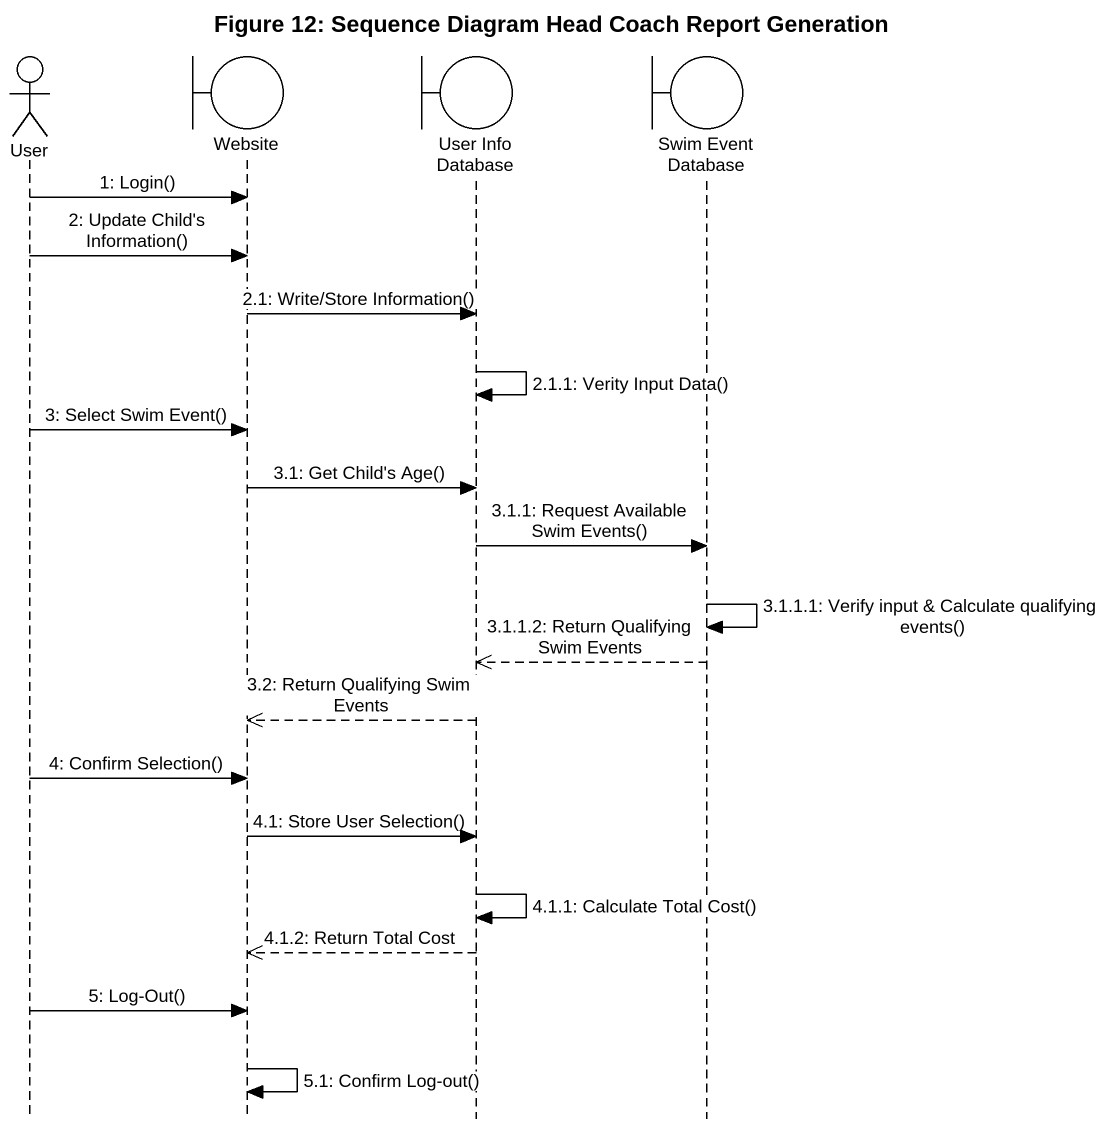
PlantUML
@startuml
title Figure 12: Sequence Diagram Head Coach Report Generation
hide footbox
actor User
boundary Website
boundary "User Info Database" as User_Info_Database
boundary "Swim Event Database" as Swim_Event_Database

User -> Website : 1: Login()
User -> Website : 2: Update Child's Information()
Website -> User_Info_Database : 2.1: Write/Store Information()
User_Info_Database -> User_Info_Database : 2.1.1: Verity Input Data()
User -> Website : 3: Select Swim Event()
Website -> User_Info_Database : 3.1: Get Child's Age()
User_Info_Database -> Swim_Event_Database : 3.1.1: Request Available Swim Events()
Swim_Event_Database -> Swim_Event_Database : 3.1.1.1: Verify input & Calculate qualifying events()
Swim_Event_Database -->> User_Info_Database : 3.1.1.2: Return Qualifying Swim Events
User_Info_Database -->> Website : 3.2: Return Qualifying Swim Events
User -> Website : 4: Confirm Selection()
Website -> User_Info_Database : 4.1: Store User Selection()
User_Info_Database -> User_Info_Database : 4.1.1: Calculate Total Cost()
User_Info_Database -->> Website : 4.1.2: Return Total Cost
User -> Website : 5: Log-Out()
Website -> Website : 5.1: Confirm Log-out()
@enduml
